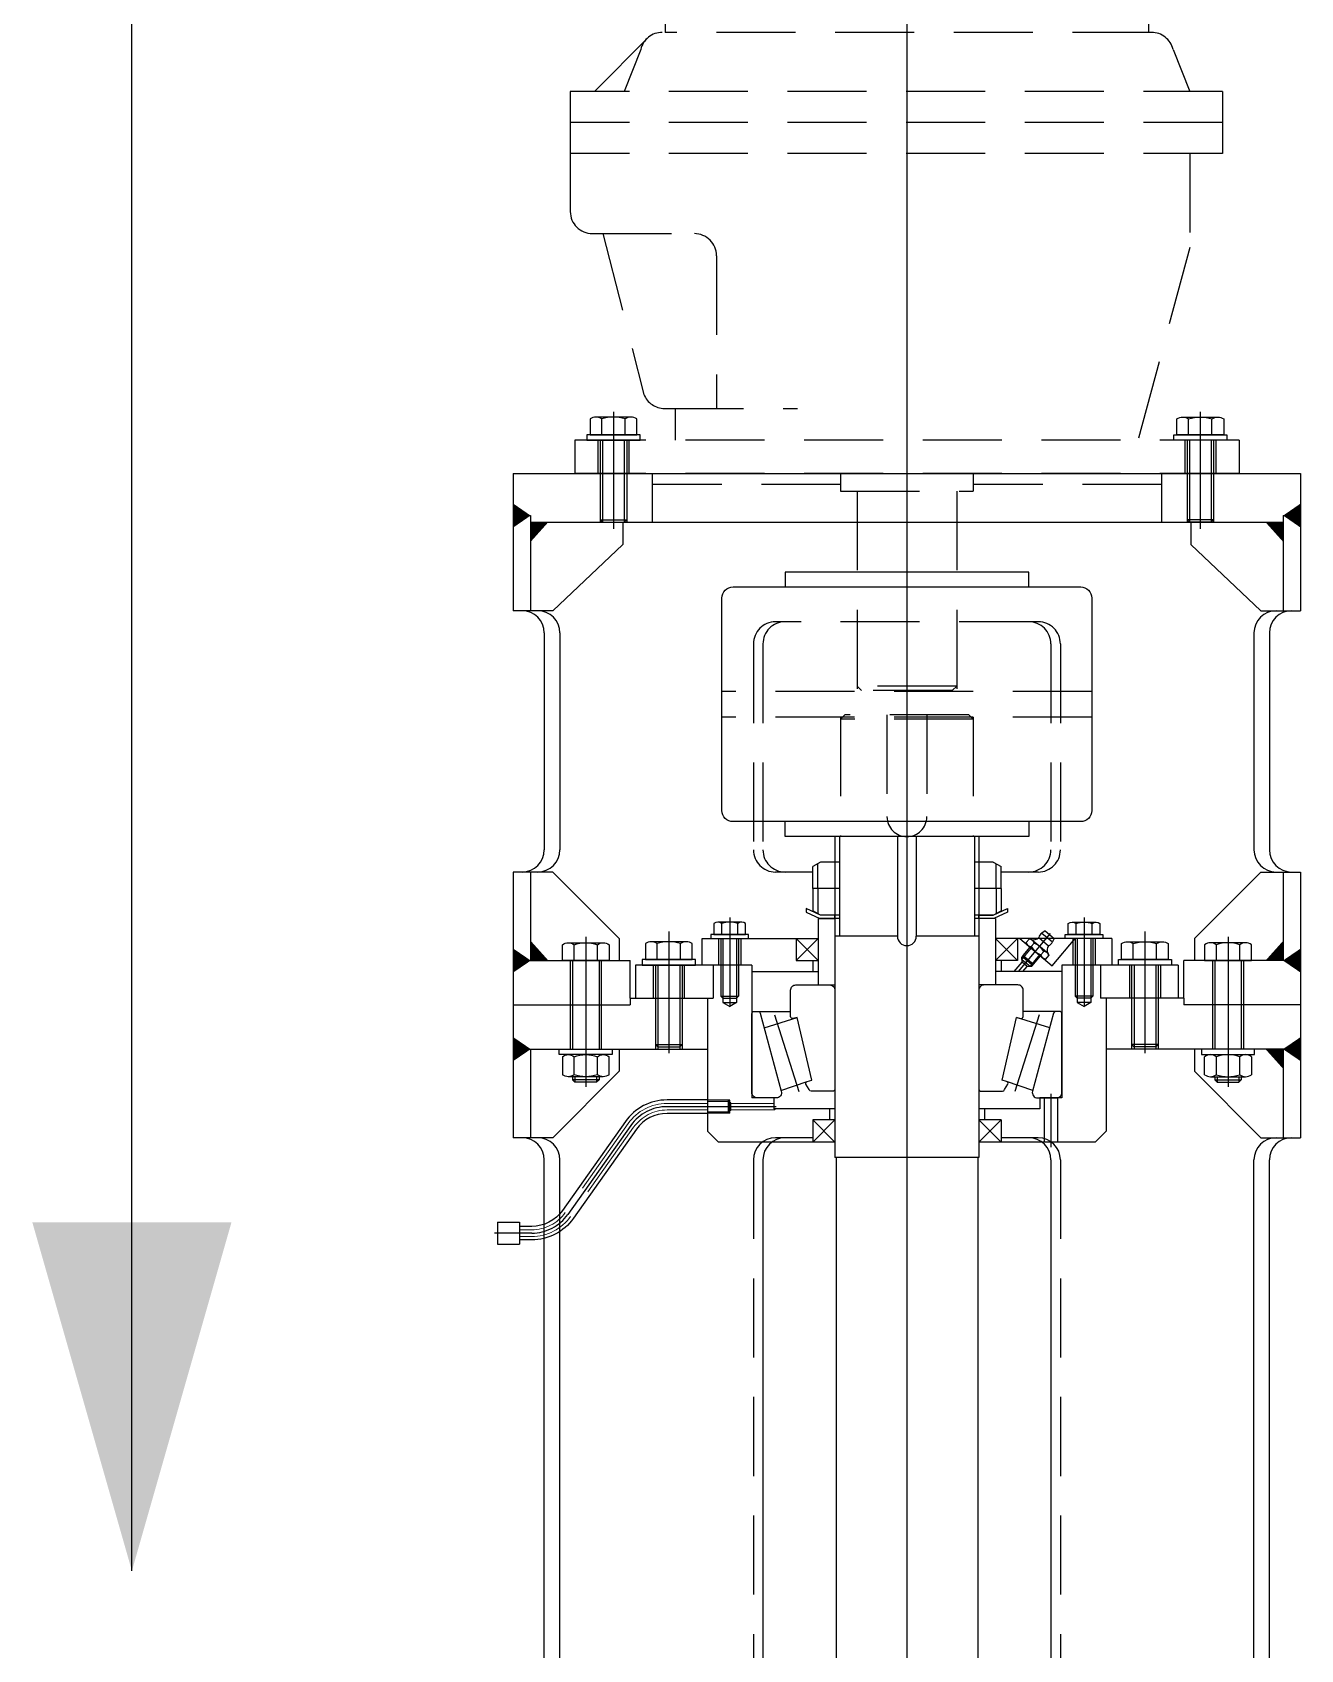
# Model space of a CAD drawing. Extents: x -29512 to 147477, y -5232 to 39709.
# Drawn here: x 140852.11 to 140856.12, y 9113.09 to 9118.2 of the extents above; entities that cross this region are included whole.
import ezdxf

# ---------------------------------------------------------------- set-up
doc = ezdxf.new("R2010")
doc.units = 0
doc.linetypes.add('DASHDOT', pattern=[25.4, 12.7, -6.35, 0, -6.35])
doc.linetypes.add('HIDDEN', pattern=[0.375, 0.25, -0.125])
doc.layers.get('0').update_dxf_attribs({"linetype": 'CONTINUOUS'})
for name, color, linetype in [('2', 2, 'CONTINUOUS'), ('3', 3, 'HIDDEN'), ('6', 6, 'DASHDOT'), ('HATCH', 4, 'CONTINUOUS')]:
    doc.layers.add(name, color=color, linetype=linetype)

# ---------------------------------------------------------------- blocks, each defined once
blk = doc.blocks.new('head')
at = {"color": 7}
for p, q in [((-0.7, 0.709), (-0.7, -0.709)), ((0, 0.945), (-0.627, 0.945)), ((0, -0.945), (0, 0.945)), ((0, 0.473), (-0.627, 0.473)), ((0, -0.472), (-0.627, -0.472)), ((-0.627, -0.945), (0, -0.945))]:
    blk.add_line(p, q, dxfattribs=at)
for centre, radius, start, end in [((-0.282, 0.709), 0.418, 145.61575, 214.38425), ((0.864, 0), 1.564, 162.41205, 197.58795), ((-0.282, -0.709), 0.418, 145.61575, 214.38425)]:
    blk.add_arc(centre, radius, start, end, dxfattribs=at)
blk = doc.blocks.new('nut1')
blk.add_line((0, -0.709), (0, 0.709))
at = {"color": 7}
for p, q in [((0.073, 0.945), (0.727, 0.945)), ((0.8, -0.709), (0.8, 0.709)), ((0.727, 0.473), (0.073, 0.473)), ((0.727, -0.472), (0.073, -0.472)), ((0.727, -0.945), (0.073, -0.945))]:
    blk.add_line(p, q, dxfattribs=at)
for centre, radius, start, end in [((0.418, 0.709), 0.418, 145.61575, 214.38425), ((0.382, 0.709), 0.418, 325.61575, 34.38425), ((1.564, 0), 1.564, 162.41205, 197.58795), ((-0.764, 0), 1.564, 342.41205, 17.58795), ((0.418, -0.709), 0.418, 145.61575, 214.38425), ((0.382, -0.709), 0.418, 325.61575, 34.38425)]:
    blk.add_arc(centre, radius, start, end, dxfattribs=at)

msp = doc.modelspace()

# ---------------------------------------------------------------- linework, layer by layer
at = {"color": 7}
for p, q in [((140853.8623, 9116.9287), (140853.8623, 9116.9112)), ((140854.0303, 9116.9287), (140853.8623, 9116.9287)), ((140853.8623, 9116.9112), (140854.0303, 9116.9112)), ((140853.9043, 9116.9112), (140853.9043, 9116.6521)), ((140853.912, 9116.9112), (140853.912, 9116.6521)), ((140853.9806, 9116.9112), (140853.9806, 9116.6521)), ((140853.9883, 9116.9112), (140853.9883, 9116.6521)), ((140854.0303, 9116.9112), (140854.0303, 9116.9287)), ((140855.7177, 9116.9112), (140855.7177, 9116.9287)), ((140855.7177, 9116.9287), (140855.8857, 9116.9287)), ((140855.8857, 9116.9112), (140855.7177, 9116.9112)), ((140855.7597, 9116.9112), (140855.7597, 9116.6521)), ((140855.7674, 9116.9112), (140855.7674, 9116.6521)), ((140855.836, 9116.9112), (140855.836, 9116.6521)), ((140855.8437, 9116.9112), (140855.8437, 9116.6521)), ((140855.8857, 9116.9287), (140855.8857, 9116.9112)), ((140853.6292, 9116.8061), (140856.1188, 9116.8061)), ((140853.6292, 9116.8061), (140853.6292, 9116.3721)), ((140854.0688, 9116.8061), (140854.0688, 9116.6521)), ((140855.6792, 9116.8061), (140855.6792, 9116.7711)), ((140855.6792, 9116.8061), (140855.6792, 9116.6521)), ((140856.1188, 9116.8061), (140856.1188, 9116.3721)), ((140853.6292, 9116.6731), (140853.6845, 9116.6731)), ((140853.6845, 9116.6731), (140853.6845, 9116.3721)), ((140853.6845, 9116.6521), (140856.0635, 9116.6521)), ((140853.9043, 9116.6598), (140853.912, 9116.6521)), ((140853.9043, 9116.6598), (140853.9883, 9116.6598)), ((140853.912, 9116.6521), (140853.9806, 9116.6521)), ((140853.9764, 9116.6521), (140853.9764, 9116.5821)), ((140853.9883, 9116.6598), (140853.9806, 9116.6521)), ((140855.7597, 9116.6598), (140855.7674, 9116.6521)), ((140855.8437, 9116.6598), (140855.7597, 9116.6598)), ((140855.836, 9116.6521), (140855.7674, 9116.6521)), ((140855.7716, 9116.6521), (140855.7716, 9116.5821)), ((140855.8437, 9116.6598), (140855.836, 9116.6521)), ((140856.0635, 9116.6731), (140856.0635, 9116.3721)), ((140856.0635, 9116.6731), (140856.1188, 9116.6731)), ((140853.9764, 9116.5821), (140853.7545, 9116.3721)), ((140855.7716, 9116.5821), (140855.9935, 9116.3721)), ((140853.7068, 9116.3721), (140853.6292, 9116.3721)), ((140853.7545, 9116.3721), (140853.7068, 9116.3721)), ((140855.9935, 9116.3721), (140856.0412, 9116.3721)), ((140856.0412, 9116.3721), (140856.1188, 9116.3721)), ((140853.7277, 9116.302), (140853.7277, 9115.6159)), ((140853.7768, 9116.302), (140853.7768, 9115.6159)), ((140855.9711, 9116.302), (140855.9711, 9115.6159)), ((140856.0203, 9116.302), (140856.0203, 9115.6159)), ((140854.6465, 9115.6579), (140854.6465, 9114.6427)), ((140854.6605, 9115.6579), (140854.6605, 9115.3429)), ((140854.8442, 9115.6579), (140854.8442, 9115.3429)), ((140854.9038, 9115.6579), (140854.9038, 9115.3429)), ((140855.0875, 9115.6579), (140855.0875, 9115.3429)), ((140855.1015, 9115.6579), (140855.1015, 9114.6427)), ((140854.6009, 9115.5774), (140854.5764, 9115.5633)), ((140854.5764, 9115.4934), (140854.5764, 9115.5633)), ((140854.5921, 9115.4934), (140854.5921, 9115.5723)), ((140854.6605, 9115.5774), (140854.6009, 9115.5774)), ((140855.1471, 9115.5774), (140855.0875, 9115.5774)), ((140855.1471, 9115.5774), (140855.1716, 9115.5633)), ((140855.1558, 9115.4934), (140855.1558, 9115.5723)), ((140855.1716, 9115.4934), (140855.1716, 9115.5633)), ((140853.6292, 9115.5459), (140853.6292, 9114.7057)), ((140853.7068, 9115.5459), (140853.6292, 9115.5459)), ((140853.6845, 9115.5459), (140853.6845, 9115.2658)), ((140853.7545, 9115.5459), (140853.7068, 9115.5459)), ((140853.9645, 9115.3359), (140853.7545, 9115.5459)), ((140855.7835, 9115.3359), (140855.9935, 9115.5459)), ((140855.9935, 9115.5459), (140856.0412, 9115.5459)), ((140856.0412, 9115.5459), (140856.1188, 9115.5459)), ((140856.0635, 9115.5459), (140856.0635, 9115.2658)), ((140856.1188, 9115.5459), (140856.1188, 9114.7057)), ((140854.5764, 9115.4934), (140854.5764, 9115.4235)), ((140854.6605, 9115.4934), (140854.5764, 9115.4934)), ((140854.6605, 9115.4934), (140854.5764, 9115.4934)), ((140854.5921, 9115.4934), (140854.5921, 9115.4145)), ((140855.1716, 9115.4934), (140855.0875, 9115.4934)), ((140855.1716, 9115.4934), (140855.0875, 9115.4934)), ((140855.1558, 9115.4934), (140855.1558, 9115.4145)), ((140855.1716, 9115.4934), (140855.1716, 9115.4235)), ((140854.6009, 9115.4094), (140854.5764, 9115.4235)), ((140854.5939, 9115.3989), (140854.5939, 9115.1888)), ((140854.6465, 9115.3989), (140854.5939, 9115.3989)), ((140854.5939, 9115.3989), (140854.6465, 9115.3989)), ((140854.6605, 9115.4094), (140854.6009, 9115.4094)), ((140854.6605, 9115.3989), (140854.6009, 9115.3989)), ((140855.1471, 9115.4094), (140855.0875, 9115.4094)), ((140855.1471, 9115.3989), (140855.0875, 9115.3989)), ((140855.1541, 9115.3989), (140855.1015, 9115.3989)), ((140855.1541, 9115.3989), (140855.1015, 9115.3989)), ((140855.1471, 9115.4094), (140855.1716, 9115.4235)), ((140855.1541, 9115.3989), (140855.1541, 9115.1888)), ((140854.3734, 9115.3485), (140854.2544, 9115.3485)), ((140854.2544, 9115.3485), (140854.2544, 9115.3359)), ((140854.3734, 9115.3359), (140854.3734, 9115.3485)), ((140855.3111, 9115.3597), (140855.3008, 9115.3529)), ((140855.3008, 9115.3529), (140855.3343, 9115.3248)), ((140855.3111, 9115.3597), (140855.3393, 9115.3361)), ((140855.3746, 9115.3485), (140855.4936, 9115.3485)), ((140855.3746, 9115.3359), (140855.3746, 9115.3485)), ((140855.4936, 9115.3485), (140855.4936, 9115.3359)), ((140853.9645, 9115.3359), (140853.9645, 9115.2658)), ((140854.2264, 9115.3359), (140854.5939, 9115.3359)), ((140854.2264, 9115.2518), (140854.2264, 9115.3359)), ((140854.2544, 9115.3359), (140854.3734, 9115.3359)), ((140854.2789, 9115.3359), (140854.2789, 9115.2518)), ((140854.2859, 9115.3359), (140854.2859, 9115.1531)), ((140854.2922, 9115.3359), (140854.2922, 9115.1328)), ((140854.3356, 9115.3359), (140854.3356, 9115.1328)), ((140854.3419, 9115.3359), (140854.3419, 9115.1531)), ((140854.3489, 9115.3359), (140854.3489, 9115.2518)), ((140854.5939, 9115.3359), (140854.5239, 9115.2658)), ((140854.5239, 9115.3359), (140854.5939, 9115.2658)), ((140854.5239, 9115.3359), (140854.5239, 9115.2658)), ((140854.8442, 9115.3429), (140854.6465, 9115.3429)), ((140855.1015, 9115.3429), (140854.9038, 9115.3429)), ((140855.5216, 9115.3359), (140855.1541, 9115.3359)), ((140855.2241, 9115.3359), (140855.1541, 9115.2658)), ((140855.1541, 9115.3359), (140855.2241, 9115.2658)), ((140855.2241, 9115.3359), (140855.2241, 9115.2658)), ((140855.2306, 9115.3359), (140855.3338, 9115.2493)), ((140855.2371, 9115.2756), (140855.2641, 9115.3078)), ((140855.242, 9115.2815), (140855.2641, 9115.3078)), ((140855.2512, 9115.3226), (140855.2607, 9115.3339)), ((140855.2534, 9115.3168), (140855.2512, 9115.3226)), ((140855.2534, 9115.3168), (140855.307, 9115.2718)), ((140855.2669, 9115.3328), (140855.2607, 9115.3339)), ((140855.3205, 9115.2878), (140855.2669, 9115.3328)), ((140855.2669, 9115.3099), (140855.276, 9115.3207)), ((140855.2912, 9115.3383), (140855.3217, 9115.3127)), ((140855.3338, 9115.2493), (140855.4065, 9115.3359)), ((140855.3393, 9115.3361), (140855.3343, 9115.3248)), ((140855.4936, 9115.3359), (140855.3746, 9115.3359)), ((140855.3991, 9115.3359), (140855.3991, 9115.2518)), ((140855.4061, 9115.3359), (140855.4061, 9115.1531)), ((140855.4124, 9115.3359), (140855.4124, 9115.1328)), ((140855.4558, 9115.3359), (140855.4558, 9115.1328)), ((140855.4621, 9115.3359), (140855.4621, 9115.1531)), ((140855.4691, 9115.3359), (140855.4691, 9115.2518)), ((140855.5216, 9115.3359), (140855.5216, 9115.2518)), ((140855.7835, 9115.3359), (140855.7835, 9115.2658)), ((140853.6292, 9115.2658), (140853.9988, 9115.2658)), ((140853.8098, 9115.2658), (140853.8098, 9114.9858)), ((140853.8168, 9115.2658), (140853.8168, 9114.9858)), ((140853.9008, 9115.2658), (140853.9008, 9114.9858)), ((140853.9078, 9115.2658), (140853.9078, 9114.9858)), ((140853.9988, 9115.1468), (140853.9988, 9115.2658)), ((140854.3839, 9115.2518), (140854.0163, 9115.2518)), ((140854.0163, 9115.2518), (140854.0163, 9115.1468)), ((140854.2054, 9115.2693), (140854.0373, 9115.2693)), ((140854.0373, 9115.2693), (140854.0373, 9115.2518)), ((140854.0373, 9115.2518), (140854.2054, 9115.2518)), ((140854.0723, 9115.2518), (140854.0723, 9115.1468)), ((140854.0793, 9115.2518), (140854.0793, 9114.9858)), ((140854.087, 9115.2518), (140854.087, 9114.9858)), ((140854.1557, 9115.2518), (140854.1557, 9114.9858)), ((140854.1634, 9115.2518), (140854.1634, 9114.9858)), ((140854.1704, 9115.2518), (140854.1704, 9115.1468)), ((140854.2054, 9115.2518), (140854.2054, 9115.2693)), ((140854.2614, 9115.2518), (140854.2614, 9115.1468)), ((140854.3839, 9115.2518), (140854.3839, 9114.8318)), ((140854.5239, 9115.2658), (140854.5939, 9115.2658)), ((140854.5764, 9115.2658), (140854.5764, 9115.2308)), ((140855.2241, 9115.2658), (140855.1541, 9115.2658)), ((140855.1716, 9115.2658), (140855.1716, 9115.2308)), ((140855.2133, 9115.2308), (140855.2384, 9115.2608)), ((140855.2384, 9115.2608), (140855.2371, 9115.2756)), ((140855.2376, 9115.2697), (140855.2633, 9115.2481)), ((140855.2545, 9115.2473), (140855.2384, 9115.2608)), ((140855.2407, 9115.2308), (140855.2545, 9115.2473)), ((140855.2425, 9115.2756), (140855.242, 9115.2815)), ((140855.242, 9115.2815), (140855.2742, 9115.2545)), ((140855.2425, 9115.2756), (140855.2683, 9115.254)), ((140855.2545, 9115.2473), (140855.2693, 9115.2486)), ((140855.2683, 9115.254), (140855.2742, 9115.2545)), ((140855.2693, 9115.2486), (140855.2963, 9115.2808)), ((140855.2742, 9115.2545), (140855.2963, 9115.2808)), ((140855.2979, 9115.2839), (140855.3069, 9115.2947)), ((140855.307, 9115.2718), (140855.3131, 9115.2707)), ((140855.3131, 9115.2707), (140855.3226, 9115.282)), ((140855.3205, 9115.2878), (140855.3226, 9115.282)), ((140855.7317, 9115.2518), (140855.3641, 9115.2518)), ((140855.3641, 9115.2518), (140855.3641, 9114.8318)), ((140855.4866, 9115.2518), (140855.4866, 9115.1468)), ((140855.5426, 9115.2693), (140855.7107, 9115.2693)), ((140855.5426, 9115.2518), (140855.5426, 9115.2693)), ((140855.7107, 9115.2518), (140855.5426, 9115.2518)), ((140855.5776, 9115.2518), (140855.5776, 9115.1468)), ((140855.5846, 9115.2518), (140855.5846, 9114.9858)), ((140855.5923, 9115.2518), (140855.5923, 9114.9858)), ((140855.661, 9115.2518), (140855.661, 9114.9858)), ((140855.6687, 9115.2518), (140855.6687, 9114.9858)), ((140855.6757, 9115.2518), (140855.6757, 9115.1468)), ((140855.7107, 9115.2693), (140855.7107, 9115.2518)), ((140855.7317, 9115.2518), (140855.7317, 9115.1468)), ((140856.1188, 9115.2658), (140855.7492, 9115.2658)), ((140855.7492, 9115.1468), (140855.7492, 9115.2658)), ((140855.8402, 9115.2658), (140855.8402, 9114.9858)), ((140855.8472, 9115.2658), (140855.8472, 9114.9858)), ((140855.9312, 9115.2658), (140855.9312, 9114.9858)), ((140855.9382, 9115.2658), (140855.9382, 9114.9858)), ((140854.3839, 9115.2308), (140854.5939, 9115.2308)), ((140855.3641, 9115.2308), (140855.1541, 9115.2308)), ((140853.9988, 9115.1468), (140854.2439, 9115.1468)), ((140853.9988, 9115.1468), (140854.2614, 9115.1468)), ((140853.9988, 9115.1468), (140853.9988, 9115.1258)), ((140854.2439, 9115.1468), (140854.2439, 9114.7267)), ((140854.2859, 9115.1531), (140854.2922, 9115.1468)), ((140854.2859, 9115.1531), (140854.3419, 9115.1531)), ((140854.2922, 9115.1468), (140854.3356, 9115.1468)), ((140854.3419, 9115.1531), (140854.3356, 9115.1468)), ((140854.5939, 9115.1888), (140854.6465, 9115.1888)), ((140854.6465, 9115.1818), (140854.6461, 9115.1818)), ((140855.1541, 9115.1888), (140855.1015, 9115.1888)), ((140855.4621, 9115.1531), (140855.4061, 9115.1531)), ((140855.4061, 9115.1531), (140855.4124, 9115.1468)), ((140855.4558, 9115.1468), (140855.4124, 9115.1468)), ((140855.4621, 9115.1531), (140855.4558, 9115.1468)), ((140855.7492, 9115.1468), (140855.4866, 9115.1468)), ((140855.7492, 9115.1468), (140855.5041, 9115.1468)), ((140855.5041, 9115.1468), (140855.5041, 9114.7267)), ((140855.7492, 9115.1468), (140855.7492, 9115.1258)), ((140853.6292, 9115.1258), (140853.9988, 9115.1258)), ((140854.2922, 9115.1328), (140854.3356, 9115.1328)), ((140854.2922, 9115.1328), (140854.3139, 9115.1203)), ((140854.3356, 9115.1328), (140854.3139, 9115.1203)), ((140854.4037, 9115.1048), (140854.5064, 9115.1048)), ((140855.3443, 9115.1048), (140855.2416, 9115.1048)), ((140855.4558, 9115.1328), (140855.4124, 9115.1328)), ((140855.4124, 9115.1328), (140855.4341, 9115.1203)), ((140855.4558, 9115.1328), (140855.4341, 9115.1203)), ((140856.1188, 9115.1258), (140855.7492, 9115.1258)), ((140854.4225, 9115.0531), (140854.5271, 9115.0855)), ((140855.3255, 9115.0531), (140855.2209, 9115.0855)), ((140854.0793, 9115.0005), (140854.087, 9114.9928)), ((140854.0793, 9115.0005), (140854.1634, 9115.0005)), ((140854.087, 9114.9928), (140854.1557, 9114.9928)), ((140854.1634, 9115.0005), (140854.1557, 9114.9928)), ((140855.6687, 9115.0005), (140855.5846, 9115.0005)), ((140855.5846, 9115.0005), (140855.5923, 9114.9928)), ((140855.661, 9114.9928), (140855.5923, 9114.9928)), ((140855.6687, 9115.0005), (140855.661, 9114.9928)), ((140853.6292, 9114.9858), (140854.2439, 9114.9858)), ((140853.6845, 9114.9858), (140853.6845, 9114.7057)), ((140853.7748, 9114.9858), (140853.9428, 9114.9858)), ((140853.7748, 9114.9683), (140853.7748, 9114.9858)), ((140853.9428, 9114.9683), (140853.7748, 9114.9683)), ((140853.9428, 9114.9858), (140853.9428, 9114.9683)), ((140853.9645, 9114.9858), (140853.9645, 9114.9158)), ((140856.1188, 9114.9858), (140855.5041, 9114.9858)), ((140855.7835, 9114.9858), (140855.7835, 9114.9158)), ((140855.9732, 9114.9858), (140855.8052, 9114.9858)), ((140855.8052, 9114.9858), (140855.8052, 9114.9683)), ((140855.8052, 9114.9683), (140855.9732, 9114.9683)), ((140855.9732, 9114.9683), (140855.9732, 9114.9858)), ((140856.0635, 9114.9858), (140856.0635, 9114.7057)), ((140853.9645, 9114.9158), (140853.7545, 9114.7057)), ((140853.8168, 9114.8983), (140853.8168, 9114.8885)), ((140853.9008, 9114.8885), (140853.8168, 9114.8885)), ((140853.8168, 9114.8885), (140853.8245, 9114.8808)), ((140853.8245, 9114.8983), (140853.8245, 9114.8808)), ((140853.8931, 9114.8983), (140853.8931, 9114.8808)), ((140853.9008, 9114.8885), (140853.8931, 9114.8808)), ((140853.9008, 9114.8983), (140853.9008, 9114.8885)), ((140855.7835, 9114.9158), (140855.9935, 9114.7057)), ((140855.8472, 9114.8983), (140855.8472, 9114.8885)), ((140855.8472, 9114.8885), (140855.9312, 9114.8885)), ((140855.8472, 9114.8885), (140855.8549, 9114.8808)), ((140855.8549, 9114.8983), (140855.8549, 9114.8808)), ((140855.9235, 9114.8983), (140855.9235, 9114.8808)), ((140855.9312, 9114.8885), (140855.9235, 9114.8808)), ((140855.9312, 9114.8983), (140855.9312, 9114.8885)), ((140853.8931, 9114.8808), (140853.8245, 9114.8808)), ((140854.476, 9114.8551), (140854.5592, 9114.8833)), ((140855.2719, 9114.8551), (140855.1888, 9114.8833)), ((140855.3291, 9114.8448), (140855.3291, 9114.6753)), ((140855.8549, 9114.8808), (140855.9235, 9114.8808)), ((140854.3097, 9114.8248), (140854.2439, 9114.8248)), ((140854.3139, 9114.8248), (140854.2439, 9114.8248)), ((140854.3139, 9114.8206), (140854.3097, 9114.8248)), ((140854.3097, 9114.7828), (140854.3097, 9114.8248)), ((140854.3139, 9114.787), (140854.3097, 9114.7828)), ((140854.3139, 9114.7828), (140854.3139, 9114.8248)), ((140854.3174, 9114.816), (140854.3139, 9114.816)), ((140854.3174, 9114.7915), (140854.3139, 9114.7915)), ((140854.3174, 9114.7915), (140854.3174, 9114.816)), ((140854.4539, 9114.8318), (140854.3839, 9114.8318)), ((140854.4539, 9114.8318), (140854.4539, 9114.7968)), ((140854.4539, 9114.7933), (140854.4574, 9114.7968)), ((140854.6465, 9114.7968), (140854.4539, 9114.7968)), ((140854.6289, 9114.7968), (140854.6289, 9114.7617)), ((140855.2941, 9114.7968), (140855.1015, 9114.7968)), ((140855.119, 9114.7968), (140855.119, 9114.7617)), ((140855.3641, 9114.8318), (140855.2941, 9114.8318)), ((140855.3291, 9114.8318), (140855.2941, 9114.8318)), ((140855.2941, 9114.8318), (140855.2941, 9114.7968)), ((140855.3081, 9114.8318), (140855.3081, 9114.6917)), ((140855.3501, 9114.8318), (140855.3501, 9114.6917)), ((140854.3097, 9114.7828), (140854.2439, 9114.7828)), ((140854.3139, 9114.7828), (140854.2439, 9114.7828)), ((140854.5764, 9114.7617), (140854.5764, 9114.6917)), ((140854.5764, 9114.7617), (140854.6465, 9114.6917)), ((140854.6465, 9114.7617), (140854.5764, 9114.6917)), ((140854.6465, 9114.7617), (140854.5764, 9114.7617)), ((140855.1015, 9114.7617), (140855.1716, 9114.6917)), ((140855.1716, 9114.7617), (140855.1015, 9114.6917)), ((140855.1716, 9114.7617), (140855.1015, 9114.7617)), ((140855.1716, 9114.7617), (140855.1716, 9114.6917)), ((140853.7068, 9114.7057), (140853.6292, 9114.7057)), ((140853.7545, 9114.7057), (140853.7068, 9114.7057)), ((140854.2789, 9114.6917), (140854.2439, 9114.7267)), ((140854.6465, 9114.6917), (140854.2789, 9114.6917)), ((140854.5764, 9114.7057), (140854.4586, 9114.7057)), ((140855.4691, 9114.6917), (140855.1015, 9114.6917)), ((140855.2894, 9114.7057), (140855.1716, 9114.7057)), ((140855.4691, 9114.6917), (140855.5041, 9114.7267)), ((140855.9935, 9114.7057), (140856.0412, 9114.7057)), ((140856.0412, 9114.7057), (140856.1188, 9114.7057)), ((140853.7277, 9112.4653), (140853.7277, 9114.6357)), ((140853.7768, 9112.4653), (140853.7768, 9114.6357)), ((140854.4189, 9114.6357), (140854.4189, 9112.4303)), ((140855.1015, 9114.6427), (140854.6465, 9114.6427)), ((140854.65, 9114.6427), (140854.65, 9112.5423)), ((140855.098, 9114.6427), (140855.098, 9112.5423)), ((140855.3291, 9114.6357), (140855.3291, 9112.4303)), ((140855.9711, 9112.4653), (140855.9711, 9114.6357)), ((140856.0203, 9112.4653), (140856.0203, 9114.6357)), ((140853.5795, 9114.4388), (140853.6495, 9114.4388)), ((140853.5795, 9114.4388), (140853.5795, 9114.3688)), ((140853.6495, 9114.4388), (140853.6495, 9114.3688)), ((140853.5795, 9114.3688), (140853.6495, 9114.3688))]:
    msp.add_line(p, q, dxfattribs=at)
at = {"color": 7, "linetype": 'HIDDEN', "lineweight": 13}
for p, q in [((140855.2376, 9115.2697), (140855.2673, 9115.3051)), ((140855.2633, 9115.2481), (140855.293, 9115.2835)), ((140854.3139, 9114.8206), (140854.2439, 9114.8206)), ((140854.3139, 9114.787), (140854.2439, 9114.787)), ((140854.4539, 9114.8143), (140854.3174, 9114.8143)), ((140854.4539, 9114.7933), (140854.3174, 9114.7933))]:
    msp.add_line(p, q, dxfattribs=at)
at = {"color": 7, "linetype": 'DASHDOT'}
for p, q in [((140854.4555, 9115.0943), (140854.5322, 9114.8518)), ((140855.2925, 9115.0943), (140855.2158, 9114.8518))]:
    msp.add_line(p, q, dxfattribs=at)
at = {"color": 7}
for points in [[(140855.2591, 9116.4473), (140855.2591, 9116.4946), (140854.4889, 9116.4946), (140854.4889, 9116.4473)], [(140855.2591, 9115.7052), (140855.2591, 9115.6579), (140854.4889, 9115.6579), (140854.4889, 9115.7052)]]:
    msp.add_lwpolyline(points, dxfattribs=at)
for points in [[(140855.4586, 9116.4123), (140855.4586, 9115.7402, -0.414214), (140855.4236, 9115.7052), (140854.3244, 9115.7052, -0.414214), (140854.2894, 9115.7402), (140854.2894, 9116.4123, -0.414214), (140854.3244, 9116.4473), (140855.4236, 9116.4473, -0.414214)], [(140854.5064, 9115.0887), (140854.5064, 9115.1722, -0.414214), (140854.5231, 9115.1888), (140854.6298, 9115.1888, -0.414214), (140854.6465, 9115.1722), (140854.6465, 9114.8594, -0.414214), (140854.6398, 9114.8528), (140854.5716, 9114.8528, -0.339454), (140854.5652, 9114.8577), (140854.5545, 9114.8751, -0.421227), (140854.5592, 9114.8833), (140854.5731, 9114.888), (140854.5271, 9115.0855), (140854.5148, 9115.0823, -0.493145), (140854.5064, 9115.0887)], [(140855.2416, 9115.0887), (140855.2416, 9115.1722, 0.414214), (140855.2249, 9115.1888), (140855.1182, 9115.1888, 0.414214), (140855.1015, 9115.1722), (140855.1015, 9114.8594, 0.414214), (140855.1082, 9114.8528), (140855.1764, 9114.8528, 0.339454), (140855.1828, 9114.8577), (140855.1935, 9114.8751, 0.421227), (140855.1888, 9114.8833), (140855.1749, 9114.888), (140855.2209, 9115.0855), (140855.2332, 9115.0823, 0.493145), (140855.2416, 9115.0887)], [(140854.4606, 9114.8318), (140854.4006, 9114.8318, -0.414214), (140854.3839, 9114.8484), (140854.3839, 9115.0982, -0.414214), (140854.3906, 9115.1048), (140854.4037, 9115.1048, -0.339454), (140854.4101, 9115.0999), (140854.4767, 9114.8527, -0.534182), (140854.4606, 9114.8318)], [(140855.2874, 9114.8318), (140855.3474, 9114.8318, 0.414214), (140855.3641, 9114.8484), (140855.3641, 9115.0982, 0.414214), (140855.3574, 9115.1048), (140855.3443, 9115.1048, 0.339454), (140855.3378, 9115.0999), (140855.2713, 9114.8527, 0.534182), (140855.2874, 9114.8318)]]:
    msp.add_lwpolyline(points, format="xyb", close=True, dxfattribs=at)
at = {"color": 7, "linetype": 'DASHDOT'}
msp.add_lwpolyline([(140854.4606, 9114.8038), (140854.1158, 9114.8038, 0.243478), (140854.0014, 9114.7446), (140853.8023, 9114.463, -0.243478), (140853.688, 9114.4038), (140853.5701, 9114.4038)], format="xyb", dxfattribs=at)
at = {"color": 7}
for points in [[(140854.2439, 9114.8251), (140854.1158, 9114.8251, 0.243478), (140853.984, 9114.7569), (140853.7849, 9114.4753, -0.243478), (140853.688, 9114.4252), (140853.6495, 9114.4252)], [(140854.2439, 9114.7824), (140854.1158, 9114.7824, 0.243478), (140854.0189, 9114.7322), (140853.8198, 9114.4507, -0.243478), (140853.688, 9114.3825), (140853.6495, 9114.3825)]]:
    msp.add_lwpolyline(points, format="xyb", dxfattribs=at)
at = {"color": 7, "linetype": 'HIDDEN', "lineweight": 13}
for points in [[(140854.2439, 9114.8143), (140854.1158, 9114.8143, 0.243478), (140853.9929, 9114.7506), (140853.7938, 9114.4691, -0.243478), (140853.688, 9114.4143), (140853.6495, 9114.4143)], [(140854.2439, 9114.7933), (140854.1158, 9114.7933, 0.243478), (140854.01, 9114.7385), (140853.8109, 9114.4569, -0.243478), (140853.688, 9114.3933), (140853.6495, 9114.3933)]]:
    msp.add_lwpolyline(points, format="xyb", dxfattribs=at)
at = {"color": 7}
for centre, radius, start, end in [((140853.6577, 9116.302), 0.07, 0, 90), ((140853.7068, 9116.302), 0.07, 0, 90), ((140856.0412, 9116.302), 0.07, 90, 180), ((140856.0903, 9116.302), 0.07, 90, 180), ((140853.6577, 9115.6159), 0.07, 270, 0), ((140853.7068, 9115.6159), 0.07, 270, 0), ((140856.0412, 9115.6159), 0.07, 180, 270), ((140856.0903, 9115.6159), 0.07, 180, 270), ((140855.3135, 9115.3339), 0.0228, 123.7487, 168.8494), ((140854.874, 9115.3429), 0.0298, 180, 0), ((140855.2675, 9115.3263), 0.0165, 192.1211, 267.8789), ((140855.2599, 9115.3172), 0.0165, 12.1211, 87.8789), ((140855.2748, 9115.354), 0.0226, 249.3065, 316.1943), ((140855.3191, 9115.3407), 0.0606, 210.5288, 249.4712), ((140855.2547, 9115.2639), 0.0606, 30.5288, 69.4712), ((140855.3399, 9115.2994), 0.0226, 143.8057, 210.6935), ((140855.3135, 9115.3339), 0.0228, 291.1506, 336.2513), ((140855.314, 9115.2874), 0.0165, 192.1211, 267.8789), ((140855.3063, 9115.2782), 0.0165, 12.1211, 87.8789), ((140853.6577, 9114.6357), 0.07, 0, 90), ((140853.7068, 9114.6357), 0.07, 0, 90), ((140854.4586, 9114.6357), 0.07, 90, 180), ((140854.4889, 9114.6357), 0.07, 90, 180), ((140855.2591, 9114.6357), 0.07, 0, 90), ((140855.2894, 9114.6357), 0.07, 0, 90), ((140856.0412, 9114.6357), 0.07, 90, 180), ((140856.0903, 9114.6357), 0.07, 90, 180)]:
    msp.add_arc(centre, radius, start, end, dxfattribs=at)
for points in [[(140853.6292, 9116.7113), (140853.6845, 9116.6731), (140853.6292, 9116.6731)], [(140856.1188, 9116.7113), (140856.0635, 9116.6731), (140856.1188, 9116.6731)], [(140853.6292, 9116.6349), (140853.6845, 9116.6731), (140853.6292, 9116.6731)], [(140853.6845, 9116.5898), (140853.7404, 9116.6521), (140853.6845, 9116.6521)], [(140856.0635, 9116.5898), (140856.0076, 9116.6521), (140856.0635, 9116.6521)], [(140856.1188, 9116.6349), (140856.0635, 9116.6731), (140856.1188, 9116.6731)], [(140853.6292, 9115.3041), (140853.6851, 9115.2658), (140853.6292, 9115.2658)], [(140853.6845, 9115.3286), (140853.7404, 9115.2663), (140853.6845, 9115.2663)], [(140856.0635, 9115.3282), (140856.0076, 9115.2658), (140856.0635, 9115.2658)], [(140856.1188, 9115.3041), (140856.0629, 9115.2658), (140856.1188, 9115.2658)], [(140853.6292, 9115.2276), (140853.6851, 9115.2658), (140853.6292, 9115.2658)], [(140856.1188, 9115.2276), (140856.0629, 9115.2658), (140856.1188, 9115.2658)], [(140853.6292, 9115.024), (140853.6851, 9114.9858), (140853.6292, 9114.9858)], [(140856.1188, 9115.024), (140856.0629, 9114.9858), (140856.1188, 9114.9858)], [(140853.6292, 9114.9476), (140853.6851, 9114.9858), (140853.6292, 9114.9858)], [(140856.0635, 9114.9235), (140856.0076, 9114.9858), (140856.0635, 9114.9858)], [(140856.1188, 9114.9476), (140856.0629, 9114.9858), (140856.1188, 9114.9858)]]:
    msp.add_solid(points, dxfattribs=at)
at = {"layer": '2', "color": 7}
for points in [[(140854.5986, 9115.3989), (140854.6465, 9115.3989), (140854.6465, 9115.4094), (140854.6009, 9115.4094), (140854.5554, 9115.4306), (140854.5554, 9115.419)], [(140855.1494, 9115.3989), (140855.1015, 9115.3989), (140855.1015, 9115.4094), (140855.1471, 9115.4094), (140855.1926, 9115.4306), (140855.1926, 9115.419)]]:
    msp.add_lwpolyline(points, close=True, dxfattribs=at)
at = {"layer": '3', "color": 7}
for p, q in [((140854.1103, 9118.2712), (140854.1103, 9118.2012)), ((140855.6376, 9118.2712), (140855.6376, 9118.2012)), ((140854.0556, 9118.1847), (140853.8864, 9118.0138)), ((140855.6472, 9118.2012), (140854.1103, 9118.2012)), ((140854.0326, 9118.1469), (140853.9798, 9118.0138)), ((140855.7154, 9118.1469), (140855.7682, 9118.0138)), ((140855.8716, 9118.0138), (140853.8098, 9118.0138)), ((140853.8098, 9118.0138), (140853.8098, 9117.9158)), ((140855.8716, 9118.0138), (140855.8716, 9117.9158)), ((140855.8716, 9117.9158), (140853.8098, 9117.9158)), ((140853.8098, 9117.9158), (140853.8098, 9117.8178)), ((140855.8716, 9117.9158), (140855.8716, 9117.8178)), ((140855.8716, 9117.8178), (140853.8098, 9117.8178)), ((140853.8098, 9117.8178), (140853.8098, 9117.6346)), ((140855.7682, 9117.8178), (140855.7682, 9117.5211)), ((140853.8798, 9117.5646), (140854.2021, 9117.5646)), ((140853.9133, 9117.5646), (140854.0426, 9117.0562)), ((140854.2722, 9117.4946), (140854.2722, 9117.0116)), ((140855.7682, 9117.5211), (140855.605, 9116.9112)), ((140854.1079, 9117.0116), (140854.5279, 9117.0116)), ((140854.1416, 9117.0116), (140854.1416, 9116.9112)), ((140855.9242, 9116.9112), (140853.8238, 9116.9112)), ((140853.8238, 9116.9112), (140853.8238, 9116.8061)), ((140853.8973, 9116.9112), (140853.8973, 9116.8061)), ((140853.8973, 9116.9112), (140853.8973, 9116.8061)), ((140853.9953, 9116.9112), (140853.9953, 9116.8061)), ((140853.9953, 9116.9112), (140853.9953, 9116.8061)), ((140855.7527, 9116.9112), (140855.7527, 9116.8061)), ((140855.8507, 9116.9112), (140855.8507, 9116.8061)), ((140855.9242, 9116.9112), (140855.9242, 9116.8061)), ((140855.9242, 9116.8061), (140853.8238, 9116.8061)), ((140854.0688, 9116.8061), (140854.0688, 9116.7711)), ((140854.664, 9116.8061), (140854.664, 9116.7501)), ((140855.084, 9116.8061), (140855.084, 9116.7501)), ((140854.664, 9116.7711), (140854.0688, 9116.7711)), ((140854.664, 9116.7501), (140855.084, 9116.7501)), ((140854.7165, 9116.7501), (140854.7165, 9116.1165)), ((140855.0315, 9116.7501), (140855.0315, 9116.1165)), ((140855.6792, 9116.7711), (140855.084, 9116.7711)), ((140855.2894, 9116.3371), (140854.4586, 9116.3371)), ((140854.3886, 9116.267), (140854.3886, 9115.6159)), ((140854.4189, 9116.267), (140854.4189, 9115.6159)), ((140855.3291, 9116.267), (140855.3291, 9115.6159)), ((140855.3594, 9116.267), (140855.3594, 9115.6159)), ((140855.4586, 9116.1165), (140854.2894, 9116.1165)), ((140855.0315, 9116.134), (140854.7165, 9116.134)), ((140854.7305, 9116.12), (140854.7165, 9116.134)), ((140855.0175, 9116.12), (140854.7305, 9116.12)), ((140855.0175, 9116.12), (140855.0315, 9116.134)), ((140855.4586, 9116.036), (140854.2894, 9116.036)), ((140854.678, 9116.043), (140854.664, 9116.029)), ((140854.664, 9116.036), (140854.664, 9115.6579)), ((140855.084, 9116.029), (140854.664, 9116.029)), ((140855.07, 9116.043), (140854.678, 9116.043)), ((140854.811, 9116.043), (140854.811, 9115.7209)), ((140854.937, 9116.043), (140854.937, 9115.7209)), ((140855.07, 9116.043), (140855.084, 9116.029)), ((140855.084, 9116.036), (140855.084, 9115.6579)), ((140854.5764, 9115.5459), (140854.4586, 9115.5459)), ((140855.2894, 9115.5459), (140855.1716, 9115.5459)), ((140854.3886, 9114.6357), (140854.3886, 9112.4303)), ((140855.3594, 9114.6357), (140855.3594, 9112.4303))]:
    msp.add_line(p, q, dxfattribs=at)
for centre, radius, start, end in [((140854.1008, 9118.1312), 0.07, 90, 167.0256), ((140855.6472, 9118.1312), 0.07, 12.9744, 90), ((140853.8798, 9117.6346), 0.07, 180, 270), ((140854.2021, 9117.4946), 0.07, 0, 90), ((140854.1079, 9117.0816), 0.07, 201.2444, 270), ((140854.4586, 9116.267), 0.07, 90, 180), ((140854.4889, 9116.267), 0.07, 90, 180), ((140855.2591, 9116.267), 0.07, 0, 90), ((140855.2894, 9116.267), 0.07, 0, 90), ((140854.874, 9115.7209), 0.063, 180, 0), ((140854.4586, 9115.6159), 0.07, 180, 270), ((140854.4889, 9115.6159), 0.07, 180, 270), ((140855.2591, 9115.6159), 0.07, 270, 0), ((140855.2894, 9115.6159), 0.07, 270, 0)]:
    msp.add_arc(centre, radius, start, end, dxfattribs=at)
at = {"layer": '6', "color": 7}
for p, q in [((140854.874, 9121.4711), (140854.874, 9106.7254)), ((140853.9463, 9117.0014), (140853.9463, 9116.6313)), ((140855.8017, 9117.0014), (140855.8017, 9116.6313)), ((140854.3139, 9115.4016), (140854.3139, 9115.1203)), ((140855.4341, 9115.4016), (140855.4341, 9115.1203)), ((140854.1213, 9115.3573), (140854.1213, 9114.9731)), ((140855.227, 9115.2308), (140855.3282, 9115.3515)), ((140855.6266, 9115.3573), (140855.6266, 9114.9731)), ((140853.8588, 9115.3407), (140853.8588, 9114.8661)), ((140855.8892, 9115.3407), (140855.8892, 9114.8661))]:
    msp.add_line(p, q, dxfattribs=at)
at = {"layer": 'HATCH', "color": 3}
msp.add_line((140852.424, 9113.336), (140852.424, 9122.5228), dxfattribs=at)
msp.add_solid([(140852.424, 9113.336), (140852.7387, 9114.4376), (140852.1093, 9114.4376)], dxfattribs=at)

# ---------------------------------------------------------------- block references
at = {"color": 7}
for name, p, xscale, yscale, zscale, rotation in [('head', (140853.9463, 9116.9287), 0.08001568800010912, 0.07816347300013608, 0.08001568800010912, 270), ('head', (140855.8017, 9116.9287), -0.08001568800010912, 0.07816347300013608, 0.080015688, 90.00000000000001), ('head', (140854.3139, 9115.3485), 0.05501078550047302, 0.05334379200049727, 0.05501078550047302, 270), ('head', (140855.4341, 9115.3485), -0.05501078550047302, 0.05334379200049727, 0.05501078549999999, 90.00000000000001), ('head', (140853.8588, 9115.2658), -0.08001568800010912, 0.07816347300013608, 0.080015688, 90.00000000000001), ('head', (140854.1213, 9115.2693), 0.08001568800010912, 0.07816347300013608, 0.08001568800010912, 270), ('head', (140855.6266, 9115.2693), -0.08001568800010912, 0.07816347300013608, 0.080015688, 90.00000000000001), ('head', (140855.8892, 9115.2658), 0.08001568800010912, 0.07816347300013608, 0.08001568800010912, 270), ('nut1', (140853.8588, 9114.9683), -0.08751715874999998, 0.07816347300013608, 0.08751715874999998, 90.00000000000001), ('nut1', (140855.8892, 9114.9683), 0.08751715874999998, 0.07816347300013608, 0.08751715874999998, 270)]:
    msp.add_blockref(name, p, dxfattribs=dict(at, xscale=xscale, yscale=yscale, zscale=zscale, rotation=rotation))

doc.saveas('drawing.dxf')
